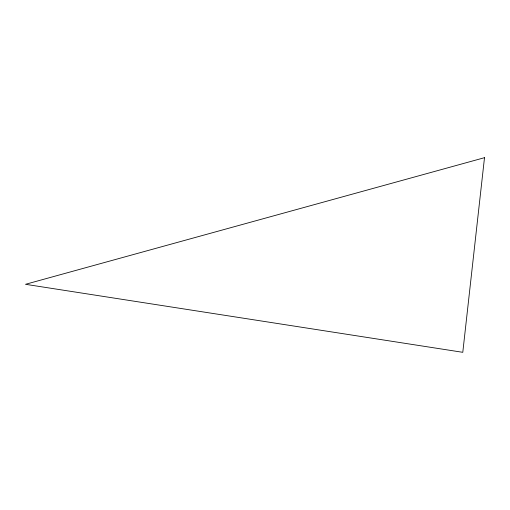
<?xml version="1.0" encoding="UTF-8"?>
<svg xmlns="http://www.w3.org/2000/svg" width="510" height="510" viewBox="0 0 510 510"><rect width="100%" height="100%" fill="white"/><g stroke="black" fill="none" stroke-linecap="round" stroke-linejoin="round"><path stroke-width="0.76" d="M484.5 157.686L462.787 352.314L25.5 284.306L484.5 157.686"/></g></svg>
